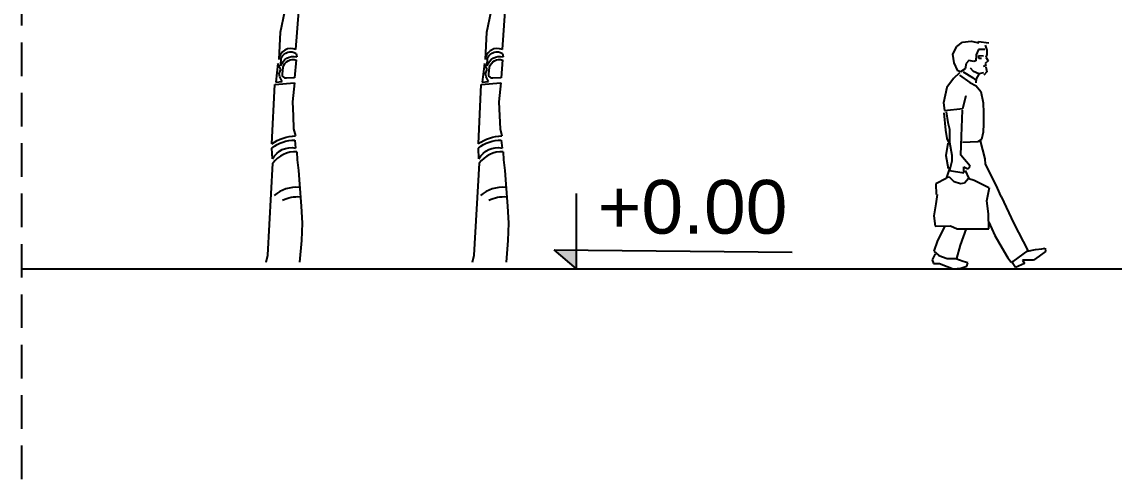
# Model space of a CAD drawing. Header units: millimetres. Extents: x 1515.2 to 1579.7, y 986.4 to 1013.2.
# Drawn here: x 1556.83 to 1564.96, y 986.39 to 989.8 of the extents above; entities that cross this region are included whole.
import ezdxf

# ---------------------------------------------------------------- set-up
doc = ezdxf.new("R2010")
doc.units = ezdxf.units.MM
doc.linetypes.add('CACHE', pattern=[0.375, 0.25, -0.125])
for name, color, linetype in [('Cotations', 1, 'Continuous'), ('Limites', 7, 'Continuous'), ('PERSONE', 251, 'Continuous')]:
    doc.layers.add(name, color=color, linetype=linetype)
doc.styles.get("Standard").update_dxf_attribs({"font": 'arial.ttf'})

# ---------------------------------------------------------------- blocks, each defined once
blk = doc.blocks.new('E13')
at = {"color": 45, "true_color": 0xba8d4a}
for p, q in [((1.3029, 17.5957), (1.3259, 17.7076)), ((1.3866, 17.5002), (1.4017, 17.7086)), ((1.2946, 17.4475), (1.3029, 17.5957)), ((1.2946, 17.4475), (1.2946, 17.4475)), ((1.2566, 16.9899), (1.2718, 17.312)), ((1.2718, 17.312), (1.3777, 17.3198)), ((1.3777, 17.3198), (1.368, 17.2182)), ((1.368, 17.2182), (1.3706, 17.1423)), ((1.3706, 17.1423), (1.3739, 17.0719)), ((1.3739, 17.0719), (1.3842, 17.0332)), ((1.3916, 16.9463), (1.3932, 16.9037)), ((1.2344, 16.3879), (1.2619, 16.8853)), ((1.3932, 16.9037), (1.4002, 16.8463)), ((1.4002, 16.8463), (1.4059, 16.7727)), ((1.4059, 16.7727), (1.4141, 16.6527)), ((1.4141, 16.6527), (1.4201, 16.5613)), ((1.4201, 16.5613), (1.4159, 16.4677)), ((1.4159, 16.4677), (1.4064, 16.35))]:
    blk.add_line(p, q, dxfattribs=at)
at = {"color": 47, "true_color": 0x8d6a35}
for p, q in [((1.304, 17.4118), (1.3066, 17.456)), ((1.388, 17.4801), (1.3904, 17.461)), ((1.289, 17.4245), (1.2775, 17.3237)), ((1.3043, 17.3929), (1.289, 17.4245)), ((1.2975, 17.3751), (1.3043, 17.3929)), ((1.313, 17.3675), (1.3169, 17.406)), ((1.3872, 17.4442), (1.3792, 17.3469)), ((1.2995, 17.3523), (1.2968, 17.3625)), ((1.3044, 17.3417), (1.2995, 17.3523)), ((1.312, 17.3278), (1.3044, 17.3417)), ((1.3792, 17.3469), (1.3344, 17.345)), ((1.2775, 17.3237), (1.312, 17.3278)), ((1.3805, 17.0103), (1.3848, 16.9675)), ((1.2596, 16.9092), (1.2565, 16.9674)), ((1.2252, 16.35), (1.2344, 16.3879))]:
    blk.add_line(p, q, dxfattribs=at)
at = {"color": 45, "true_color": 0xba8d4a}
for centre, major_axis, start_param, end_param in [((1.359, 17.4418), (-0.0397, 0.051), 5.181167, 7.104727), ((1.3794, 16.8037), (-0.0879, 0.113), 5.536991, 6.586303)]:
    blk.add_ellipse(centre, major_axis=major_axis, ratio=1, start_param=start_param, end_param=end_param, dxfattribs=at)
at = {"color": 47, "true_color": 0x8d6a35, "extrusion": (0, 0, -1)}
for centre, major_axis, start_param, end_param in [((1.3727, 17.3915), (-0.044, 0.0566), 5.660511, 7.192627), ((1.3584, 17.4307), (-0.0354, 0.0455), 5.827895, 7.485347), ((1.3705, 17.3911), (0.0439, 0.0341), 4.072822, 5.678842), ((1.3166, 17.3678), (-0.0126, 0.0162), 5.113129, 5.740899), ((1.3335, 17.3655), (-0.0126, 0.0162), 3.758713, 5.472732), ((1.3775, 16.8182), (-0.118, 0.1517), 6.262862, 6.95973), ((1.3611, 16.8548), (0.0909, 0.0707), 4.294084, 5.580261), ((1.3968, 16.5093), (0.1541, 0.1198), 4.934791, 5.439497)]:
    blk.add_ellipse(centre, major_axis=major_axis, ratio=1, start_param=start_param, end_param=end_param, dxfattribs=at)
at = {"color": 45, "true_color": 0xba8d4a, "extrusion": (0, 0, -1)}
blk.add_ellipse((1.3857, 16.8191), major_axis=(0.169, 0.1315), ratio=1, start_param=-1.556919, end_param=-0.916997, dxfattribs=at)
at = {"color": 47, "true_color": 0x8d6a35}
blk.add_ellipse((1.3918, 16.56), major_axis=(-0.1198, 0.1541), ratio=1, start_param=5.556078, end_param=6.31117, dxfattribs=at)

msp = doc.modelspace()

# ---------------------------------------------------------------- hatches: boundary and pattern name
at = {"layer": 'Cotations', "transparency": 33554687}
h = msp.add_hatch(color=256, dxfattribs=at)
h.dxf.hatch_style = 1
h.paths.add_polyline_path([(1560.7951, 988.1002), (1560.9625, 987.9597), (1560.9625, 988.0986)])

# ---------------------------------------------------------------- linework, layer by layer
at = {"layer": 'Cotations'}
for p, q in [((1560.9625, 987.9597), (1560.9625, 988.5194)), ((1560.9625, 987.9597), (1560.7951, 988.1002)), ((1560.7951, 988.1002), (1562.5677, 988.0831))]:
    msp.add_line(p, q, dxfattribs=at)
at = {"layer": 'Limites', "linetype": 'CACHE', "transparency": 33554636}
msp.add_line((1556.8333, 986.3938), (1556.8333, 996.2539), dxfattribs=at)
at = {"layer": 'Limites'}
msp.add_line((1556.8333, 987.9597), (1578.1351, 987.9597), dxfattribs=at)
at = {"layer": 'PERSONE', "color": 251, "linetype": 'Continuous'}
for p, q in [((1563.8345, 989.6467), (1563.8995, 989.6536)), ((1563.8995, 989.6536), (1563.9576, 989.6399)), ((1563.9576, 989.6399), (1563.9542, 989.6501)), ((1563.9542, 989.6501), (1564.0328, 989.6399)), ((1563.7628, 989.5579), (1563.7935, 989.6125)), ((1563.7935, 989.6125), (1563.8345, 989.6467)), ((1563.9542, 989.592), (1563.9371, 989.551)), ((1564.002, 989.592), (1563.9542, 989.592)), ((1564.0054, 989.6228), (1564.0157, 989.5852)), ((1564.0157, 989.5852), (1564.0157, 989.5544)), ((1563.773, 989.4929), (1563.7628, 989.5579)), ((1563.8004, 989.4314), (1563.773, 989.4929)), ((1563.8824, 989.51), (1563.8619, 989.4861)), ((1563.92, 989.5032), (1563.8824, 989.51)), ((1563.9337, 989.5066), (1563.92, 989.5032)), ((1563.9371, 989.551), (1563.9337, 989.5066)), ((1563.9576, 989.5237), (1563.9576, 989.5476)), ((1563.9576, 989.5476), (1563.9918, 989.5442)), ((1563.9781, 989.5237), (1563.9576, 989.5237)), ((1564.026, 989.5066), (1564.0054, 989.4861)), ((1564.0157, 989.5544), (1564.0089, 989.5339)), ((1564.0089, 989.5339), (1564.026, 989.5066)), ((1563.814, 989.4177), (1563.7696, 989.3767)), ((1563.8209, 989.4246), (1563.8004, 989.4314)), ((1563.8551, 989.4485), (1563.8209, 989.4246)), ((1563.8414, 989.4246), (1563.9097, 989.3835)), ((1563.8619, 989.4861), (1563.8551, 989.4485)), ((1563.9166, 989.428), (1563.8961, 989.4519)), ((1563.9576, 989.4109), (1563.9166, 989.428)), ((1563.9576, 989.4075), (1563.9371, 989.3733)), ((1563.9918, 989.4177), (1563.9576, 989.4109)), ((1564.0089, 989.469), (1563.9884, 989.4656)), ((1564.0157, 989.4246), (1563.9952, 989.4006)), ((1564.0054, 989.4861), (1564.0089, 989.469)), ((1564.0089, 989.4622), (1564.0157, 989.4246)), ((1563.7696, 989.3767), (1563.7183, 989.3083)), ((1563.814, 989.4006), (1563.8892, 989.3459)), ((1563.8892, 989.3459), (1563.9371, 989.322)), ((1563.9097, 989.3835), (1563.9371, 989.3596)), ((1563.9371, 989.3733), (1563.9337, 989.3425)), ((1563.7183, 989.3083), (1563.6944, 989.1956)), ((1563.838, 989.1511), (1563.8619, 989.2502)), ((1563.9371, 989.322), (1563.9713, 989.2776)), ((1563.9713, 989.2776), (1563.9884, 989.1956)), ((1563.6944, 989.1956), (1563.7012, 989.1374)), ((1563.9884, 989.1956), (1563.9918, 989.1204)), ((1563.6978, 989.1204), (1563.7081, 988.9905)), ((1563.7012, 989.1374), (1563.838, 989.1511)), ((1563.7149, 989.1272), (1563.7252, 989.0486)), ((1563.8277, 988.946), (1563.8345, 989.1409)), ((1563.9918, 989.1204), (1563.9918, 989.0383)), ((1563.7252, 989.0486), (1563.7388, 988.9973)), ((1563.9918, 989.0383), (1563.9884, 988.9768)), ((1563.7081, 988.9905), (1563.7183, 988.9289)), ((1563.7183, 988.9289), (1563.7388, 988.8879)), ((1563.7388, 988.9973), (1563.7388, 988.9016)), ((1563.8243, 988.8059), (1563.8277, 988.946)), ((1563.9781, 988.9221), (1563.9508, 988.905)), ((1563.9884, 988.9768), (1563.9781, 988.9221)), ((1563.7252, 988.8948), (1563.7115, 988.8025)), ((1563.7388, 988.9016), (1563.7559, 988.8059)), ((1563.9508, 988.905), (1563.8345, 988.8982)), ((1563.9678, 988.9119), (1564.002, 988.7785)), ((1563.7115, 988.8025), (1563.7286, 988.7068)), ((1563.7559, 988.7615), (1563.7388, 988.6897)), ((1563.7559, 988.8059), (1563.7559, 988.7615)), ((1563.8927, 988.7239), (1563.8243, 988.8059)), ((1564.002, 988.7785), (1564.0054, 988.7375)), ((1563.7423, 988.7136), (1563.7252, 988.6692)), ((1563.7388, 988.6897), (1563.8448, 988.6726)), ((1563.8448, 988.6726), (1563.8448, 988.717)), ((1563.8448, 988.717), (1563.8756, 988.7034)), ((1563.8551, 988.6897), (1563.8824, 988.6316)), ((1563.8756, 988.7034), (1563.8927, 988.7239)), ((1564.0054, 988.7375), (1564.0533, 988.6418)), ((1563.7149, 988.6316), (1563.6363, 988.5906)), ((1563.7252, 988.6692), (1563.7149, 988.6316)), ((1563.7423, 988.6384), (1563.7252, 988.6418)), ((1563.773, 988.6076), (1563.7423, 988.6384)), ((1563.8209, 988.5906), (1563.773, 988.6076)), ((1563.8516, 988.5974), (1563.8209, 988.5906)), ((1563.879, 988.6316), (1563.8516, 988.5974)), ((1563.8824, 988.6316), (1563.9234, 988.6179)), ((1563.9234, 988.6179), (1564.0328, 988.5632)), ((1564.0533, 988.6418), (1564.0943, 988.5598)), ((1563.6363, 988.5906), (1563.6397, 988.5119)), ((1563.6466, 988.5119), (1563.6363, 988.4436)), ((1564.0157, 988.4641), (1564.0362, 988.5632)), ((1564.0943, 988.5598), (1564.1217, 988.4983)), ((1563.6363, 988.4436), (1563.6226, 988.3547)), ((1564.0294, 988.3684), (1564.0157, 988.4641)), ((1564.2208, 988.2966), (1564.1251, 988.4983)), ((1563.6226, 988.3547), (1563.6329, 988.2761)), ((1564.0328, 988.2556), (1564.0294, 988.3684)), ((1563.6329, 988.2761), (1563.7457, 988.2795)), ((1563.7012, 988.2727), (1563.65, 988.1701)), ((1563.7457, 988.2795), (1563.7969, 988.2556)), ((1564.0328, 988.3069), (1564.0772, 988.2077)), ((1564.3233, 988.0949), (1564.2208, 988.2966)), ((1563.7969, 988.2556), (1563.9166, 988.2556)), ((1563.8209, 988.136), (1563.8653, 988.259)), ((1563.9166, 988.2556), (1564.0328, 988.2556)), ((1564.0772, 988.2077), (1564.1319, 988.112)), ((1563.65, 988.1701), (1563.6226, 988.0915)), ((1563.7935, 988.0368), (1563.8209, 988.136)), ((1564.1319, 988.112), (1564.1729, 988.0403)), ((1564.378, 988.1018), (1564.4259, 988.1086)), ((1564.4259, 988.1086), (1564.4498, 988.112)), ((1564.4498, 988.112), (1564.4532, 988.0881)), ((1563.6329, 988.071), (1563.609, 988.0266)), ((1563.609, 988.0266), (1563.6192, 987.9992)), ((1563.6226, 988.0915), (1563.6602, 988.0573)), ((1563.6602, 988.0573), (1563.7218, 988.0368)), ((1563.7218, 988.0368), (1563.7935, 988.0368)), ((1563.8414, 988.0129), (1563.7867, 988.0334)), ((1564.1729, 988.0403), (1564.1969, 988.0095)), ((1564.2139, 988.0129), (1564.3233, 988.0949)), ((1564.3199, 988.0915), (1564.378, 988.1018)), ((1564.3302, 988.0915), (1564.3199, 988.0915)), ((1564.4054, 988.0539), (1564.3643, 988.0232)), ((1564.4532, 988.0881), (1564.4054, 988.0539)), ((1563.6192, 987.9992), (1563.6636, 987.9992)), ((1563.6636, 987.9992), (1563.7218, 987.9753)), ((1563.7218, 987.9753), (1563.7662, 987.9582)), ((1563.7662, 987.9582), (1563.8243, 987.9651)), ((1563.8243, 987.9651), (1563.8687, 987.9787)), ((1563.8756, 988.0027), (1563.8414, 988.0129)), ((1563.8687, 987.9787), (1563.8756, 988.0027)), ((1564.1969, 988.0095), (1564.2139, 988.0129)), ((1564.231, 987.9685), (1564.2003, 988.0129)), ((1564.296, 987.9992), (1564.231, 987.9685)), ((1564.3643, 988.0232), (1564.2823, 988.0232)), ((1564.2823, 988.0232), (1564.296, 987.9992))]:
    msp.add_line(p, q, dxfattribs=at)

# ---------------------------------------------------------------- block references
at = {"color": 45, "true_color": 0xba8d4a, "xscale": 1.37477329816057, "yscale": 1.37477329816057, "zscale": 1.37477329816057}
for p in [(1556.9678, 965.5315), (1558.5041, 965.5315)]:
    msp.add_blockref('E13', p, dxfattribs=at)

# ---------------------------------------------------------------- texts
at = {"layer": 'Cotations', "insert": (1561.1188, 988.6206), "char_height": 0.4, "attachment_point": 1}
msp.add_mtext_dynamic_manual_height_columns('+0.00', width=2.332076, gutter_width=12.5, heights=[0.613], dxfattribs=at)

doc.saveas('drawing.dxf')
